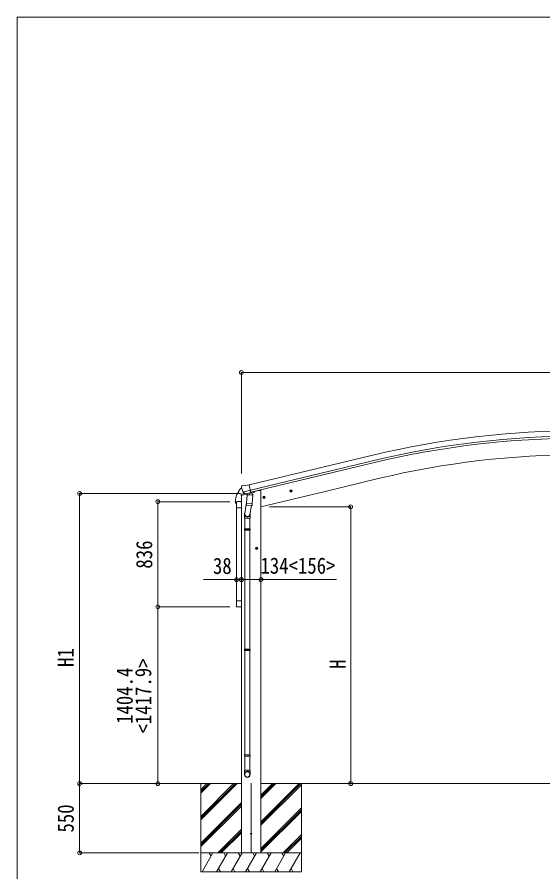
# Model space of a CAD drawing. Units: millimetres at full size, sheet at 1:30. Extents: x -8385 to 8479, y -5853 to 5787.
# Drawn here: x -8385 to -4203, y -1006 to 5787 of the extents above; entities that cross this region are included whole.
import ezdxf
from ezdxf.enums import TextEntityAlignment as Align

# ---------------------------------------------------------------- set-up
doc = ezdxf.new("R2010")
doc.units = ezdxf.units.MM
doc.header["$LTSCALE"] = 30
doc.header["$PDMODE"] = 32
doc.header["$PDSIZE"] = 30
for name, color, linetype, lineweight in [('0-0_0', 7, 'Continuous', 9), ('0-1_本体', 4, 'Continuous', 9), ('0-2_部品', 7, 'Continuous', 9), ('0-8_PARTS2', 2, 'Continuous', 9), ('0-A_寸法', 6, 'Continuous', 9), ('1-2_GLASS_SEAL', 7, 'Continuous', 9), ('1-A', 6, 'Continuous', 9), ('F-0_240', 7, 'Continuous', 9)]:
    doc.layers.add(name, color=color, linetype=linetype, lineweight=lineweight)
doc.styles.add('ＭＳ ゴシック', font='')
doc.styles.get('ＭＳ ゴシック').set_extended_font_data('MS Gothic')

msp = doc.modelspace()

# ---------------------------------------------------------------- linework, layer by layer
at = {"layer": '0-0_0'}
for p, q in [((-6601.82, -304.55), (-7103.49, -304.56)), ((-6924.27, -304.55), (-6924.27, -1004.55)), ((-6924.27, -565.28), (-6663.54, -304.55)), ((-6924.27, -579.42), (-6649.4, -304.55)), ((-6924.27, -593.56), (-6635.26, -304.55)), ((-6924.27, -381.43), (-6847.39, -304.55)), ((-6924.27, -367.29), (-6861.53, -304.55)), ((-6924.27, -353.15), (-6875.67, -304.55)), ((-6445.82, -607.33), (-6143.04, -304.55)), ((-6445.82, -621.47), (-6128.9, -304.55)), ((-6445.82, -423.48), (-6326.89, -304.55)), ((-6445.82, -409.34), (-6341.03, -304.55)), ((-6445.82, -395.2), (-6355.17, -304.55)), ((-6445.82, -635.61), (-6124.27, -314.07)), ((-6445.32, -304.55), (-1366.17, -304.55)), ((-6124.27, -304.55), (-6124.27, -1004.55)), ((-6924.27, -777.41), (-6601.82, -454.96)), ((-6924.27, -791.55), (-6601.82, -469.11)), ((-6924.27, -805.7), (-6601.82, -483.25)), ((-6445.82, -819.46), (-6124.27, -497.91)), ((-6445.82, -833.6), (-6124.27, -512.06)), ((-6445.82, -847.75), (-6124.27, -526.2)), ((-6789.28, -854.55), (-6601.82, -667.09)), ((-6775.14, -854.55), (-6601.82, -681.24)), ((-6760.99, -854.55), (-6601.82, -695.38)), ((-6268.78, -854.55), (-6124.27, -710.04)), ((-6254.64, -854.55), (-6124.27, -724.19)), ((-6240.49, -854.55), (-6124.27, -738.33)), ((-6124.27, -854.55), (-6924.27, -854.55)), ((-6913.98, -1004.55), (-6827.38, -854.55)), ((-6842.38, -880.53), (-6857.38, -854.55)), ((-6798.51, -1004.55), (-6711.91, -854.55)), ((-6726.91, -880.54), (-6741.91, -854.55)), ((-6683.04, -1004.55), (-6596.44, -854.55)), ((-6611.44, -880.53), (-6626.44, -854.55)), ((-6457.27, -854.55), (-6591.27, -854.55)), ((-6567.57, -1004.55), (-6480.97, -854.55)), ((-6495.97, -880.53), (-6510.97, -854.55)), ((-6452.1, -1004.55), (-6365.5, -854.55)), ((-6380.5, -880.53), (-6395.5, -854.55)), ((-6336.63, -1004.55), (-6250.03, -854.55)), ((-6280.03, -854.55), (-6265.03, -880.53)), ((-6221.16, -1004.55), (-6134.56, -854.55)), ((-6924.27, -1004.55), (-6124.27, -1004.55)), ((-6783.51, -978.57), (-6768.51, -1004.55)), ((-6668.04, -978.57), (-6653.04, -1004.55)), ((-6552.57, -978.57), (-6537.57, -1004.55)), ((-6437.1, -978.57), (-6422.1, -1004.55)), ((-6321.63, -978.57), (-6306.63, -1004.55)), ((-6206.16, -978.57), (-6191.16, -1004.55))]:
    msp.add_line(p, q, dxfattribs=at)
at = {"layer": '0-1_本体'}
for p, q in [((-5556.9, 2305.23), (-6540.15, 2069.17)), ((-5546.83, 2263.25), (-6530.07, 2027.19)), ((-5542.9, 2246.89), (-6526.15, 2010.85)), ((-5935.11, 2018), (-5512.32, 2119.51)), ((-6601.82, -854.55), (-6601.82, 1985.69)), ((-6466.32, 2024.83), (-6499.59, 2016.84)), ((-6445.82, 2024.83), (-6465.82, 2024.83)), ((-6445.82, -854.55), (-6445.82, 2024.83)), ((-6445.82, 1895.39), (-5935.11, 2018))]:
    msp.add_line(p, q, dxfattribs=at)
for radius in [7073, 7029.83, 7013, 6882]:
    msp.add_arc((-3905.75, -4572.34), radius, 76.5, 103.5, dxfattribs=at)
at = {"layer": '0-2_部品'}
for p, q in [((-6601.53, 2053.27), (-6601.25, 2052.12)), ((-6597.31, 2061.84), (-6601.17, 2055.55)), ((-6594.21, 2064.09), (-6581.03, 2067.25)), ((-6566.47, 2064.58), (-6579.73, 2067.28)), ((-6566.47, 2064.58), (-6540.54, 2070.81)), ((-6603.65, 1985.13), (-6560.83, 1995.4)), ((-6603.65, 1992.02), (-6603.65, 1985.13)), ((-6574.41, 2001.4), (-6601.35, 1994.93)), ((-6587.47, 2012.96), (-6529.97, 2026.77)), ((-6570.62, 1998.05), (-6587, 2012.54)), ((-6567.91, 1997.48), (-6560.39, 1999.29)), ((-6567.08, 1997.6), (-6565.55, 1997.96)), ((-6565.55, 1997.96), (-6528.84, 2006.78)), ((-6563.71, 1997.74), (-6563.76, 1997)), ((-6563, 1995.96), (-6537.19, 1989.52)), ((-6556.09, 1990.61), (-6560.76, 1923.77)), ((-6510.4, 1987.41), (-6556.09, 1990.61)), ((-6554.31, 1993.79), (-6554.54, 1990.5)), ((-6534.79, 2004.95), (-6535.82, 1990.35)), ((-6528.84, 2006.78), (-6527.31, 2007.14)), ((-6525.76, 2009.25), (-6524.82, 2009.18)), ((-6524.82, 2009.18), (-6511.5, 1993.87)), ((-6521.13, 2004.94), (-6502.93, 2009.31)), ((-6515.07, 1920.58), (-6510.4, 1987.41)), ((-6511.5, 1993.87), (-6511.95, 1987.52)), ((-6499.09, 2017.32), (-6499.09, 2014.17)), ((-6411.33, 1972.58), (-6430.77, 1967.91)), ((-6428.35, 1968.49), (-6426.22, 1975.69)), ((-6426.22, 1975.69), (-6418.92, 1977.44)), ((-6418.72, 1960.52), (-6423.38, 1979.97)), ((-6418.92, 1977.44), (-6413.75, 1971.99)), ((-6197.4, 2023.93), (-6216.85, 2019.27)), ((-6214.43, 2019.85), (-6212.3, 2027.04)), ((-6209.26, 2014.4), (-6214.43, 2019.85)), ((-6212.3, 2027.04), (-6205, 2028.8)), ((-6204.79, 2011.88), (-6209.46, 2031.32)), ((-6205, 2028.8), (-6199.83, 2023.35)), ((-6560.4, 1928.89), (-6574.94, 1841.03)), ((-6561.62, 1911.31), (-6560.75, 1923.77)), ((-6561.22, 1909.95), (-6561.23, 1909.95)), ((-6515.07, 1920.58), (-6560.76, 1923.77)), ((-6559.78, 1909.17), (-6518.08, 1906.25)), ((-6521.62, 1906.5), (-6534.24, 1831.7)), ((-6515.09, 1920.58), (-6515.97, 1907.88)), ((-6423.18, 1963.05), (-6428.35, 1968.49)), ((-6577.09, 1803.86), (-6577.09, 1838.22)), ((-6531.09, 1838.52), (-6531.09, 1803.86)), ((-6531.09, 1803.86), (-6577.09, 1803.86)), ((-6575.09, 1803.86), (-6575.09, 1721.21)), ((-6533.09, 1803.86), (-6533.09, 1721.21)), ((-6577.09, 1719.21), (-6576.09, 1721.21)), ((-6531.09, 1719.21), (-6577.09, 1719.21)), ((-6531.09, 1711.21), (-6577.09, 1711.21)), ((-6532.09, 1721.21), (-6576.09, 1721.21)), ((-6532.09, 1709.21), (-6576.09, 1709.21)), ((-6575.09, 1709.21), (-6575.09, 765.02)), ((-6533.09, 1709.21), (-6533.09, 765.02)), ((-6531.09, 1719.21), (-6532.09, 1721.21)), ((-6531.09, 1711.21), (-6532.09, 1709.21)), ((-6531.09, 1719.21), (-6531.09, 1711.21)), ((-6469.58, 1565.33), (-6489.58, 1565.33)), ((-6487.09, 1565.33), (-6483.34, 1571.83)), ((-6483.34, 1558.83), (-6487.09, 1565.33)), ((-6483.34, 1571.83), (-6475.83, 1571.83)), ((-6479.58, 1555.33), (-6479.58, 1575.33)), ((-6475.83, 1571.83), (-6472.08, 1565.33)), ((-6577.09, 763.02), (-6576.09, 765.02)), ((-6531.09, 763.02), (-6577.09, 763.02)), ((-6531.09, 755.02), (-6577.09, 755.02)), ((-6532.09, 765.02), (-6576.09, 765.02)), ((-6532.09, 753.02), (-6576.09, 753.02)), ((-6575.09, 753.02), (-6575.09, -75.17)), ((-6533.09, 753.02), (-6533.09, -75.17)), ((-6531.09, 763.02), (-6532.09, 765.02)), ((-6531.09, 755.02), (-6532.09, 753.02)), ((-6531.09, 763.02), (-6531.09, 755.02)), ((-6577.09, -77.17), (-6576.09, -75.17)), ((-6531.09, -77.17), (-6577.09, -77.17)), ((-6531.09, -85.17), (-6577.09, -85.17)), ((-6532.09, -75.17), (-6576.09, -75.17)), ((-6532.09, -87.17), (-6576.09, -87.17)), ((-6575.09, -87.17), (-6575.09, -197.17)), ((-6533.09, -87.17), (-6533.09, -197.17)), ((-6531.09, -77.17), (-6532.09, -75.17)), ((-6531.09, -85.17), (-6532.09, -87.17)), ((-6531.09, -77.17), (-6531.09, -85.17)), ((-6577.09, -231.31), (-6577.09, -197.17)), ((-6531.09, -197.17), (-6577.09, -197.17)), ((-6531.09, -231.31), (-6531.09, -197.17))]:
    msp.add_line(p, q, dxfattribs=at)
for points in [[(-6535.11, 2005.36), (-6525.39, 2007.69), (-6540.54, 2070.81)], [(-6587.74, 2013.54), (-6587.16, 2012.69), (-6587, 2012.54)], [(-6535.11, 2005.36), (-6535.35, 2005.2), (-6560.11, 1999.26), (-6560.39, 1999.29)], [(-6413.75, 1971.99), (-6415.88, 1964.8), (-6423.18, 1963.05)], [(-6199.83, 2023.35), (-6201.96, 2016.16), (-6209.26, 2014.4)], [(-6577.09, 1719.21), (-6577.09, 1711.21), (-6576.09, 1709.21)], [(-6472.08, 1565.33), (-6475.83, 1558.83), (-6483.34, 1558.83)], [(-6577.09, 763.02), (-6577.09, 755.02), (-6576.09, 753.02)], [(-6577.09, -77.17), (-6577.09, -85.17), (-6576.09, -87.17)]]:
    msp.add_lwpolyline(points, dxfattribs=at)
for centre, radius in [((-6421.05, 1970.24), 8.5), ((-6421.05, 1970.24), 7.7), ((-6421.05, 1970.24), 6.5), ((-6207.13, 2021.6), 8.5), ((-6207.13, 2021.6), 7.7), ((-6207.13, 2021.6), 6.5), ((-6479.58, 1565.33), 8.5), ((-6479.58, 1565.33), 7.7), ((-6479.58, 1565.33), 6.5)]:
    msp.add_circle(centre, radius, dxfattribs=at)
at = {"layer": '0-2_部品', "color": 4}
msp.add_circle((-6523.32, -704.55), 4.5, dxfattribs=at)
at = {"layer": '0-2_部品'}
for centre, radius, start, end in [((-6404.45, 2099.36), 202.4, 193.5, 205.09125), ((-6593.05, 2059.23), 5, 103.5, 148.5), ((-6580.33, 2064.34), 3, 78.5, 103.5), ((-6600.65, 1992.02), 3, 103.5, 180), ((-6567.19, 1998.08), 0.5, 248.23754, 283.5), ((-6564.21, 1997.77), 0.5, 356, 103.5), ((-6562.76, 1996.93), 1, 176, 256), ((-6536.84, 1990.49), 1.03, 250.03897, 351.96569), ((-6534.2, 2004.87), 0.604, 100.59842, 172.20595), ((-6527.43, 2007.63), 0.5, 283.5, 318.76246), ((-6504.09, 2014.17), 5, 283.5, 0), ((-6559.68, 1911.13), 1.95, 175.04017, 217.47766), ((-6559.64, 1911.16), 2, 217.40962, 266), ((-6517.94, 1908.25), 2, 266, 349.46843), ((-6547.09, 1838.22), 30, 177.45142, 180)]:
    msp.add_arc(centre, radius, start, end, dxfattribs=at)
for centre, major_axis, ratio, start_param, end_param in [((-6598.61, 2053.98), (-1.57, -2.57), 0.99628, 4.712389, 5.4996506), ((-6568.63, 2000.3), (-0.73, -2.92), 0.997631, 5.8041905, 6.6006116), ((-6568.58, 2000.53), (2.63, 3.16), 0.650902, 4.0958226, 4.1686332), ((-6568.61, 2000.4), (-0.73, -2.92), 0.997631, 0.3902369, 0.4789948), ((-6554.09, 1838.52), (23, 0), 0.996195, 2.5560258, 6.5663028), ((-6554.09, 1838.52), (21, 0), 0.996195, 2.9349147, 5.9512394), ((-6554.09, -229.57), (-23, 0), 0.996195, 3.1415927, 6.2831853), ((-6554.09, -231.31), (-23, 0), 0.996195, 3.1415927, 6.2831853), ((-6554.09, -231.31), (0, -23.43), 0.981806, 4.712389, 7.8539816)]:
    msp.add_ellipse(centre, major_axis=major_axis, ratio=ratio, start_param=start_param, end_param=end_param, dxfattribs=at)
msp.add_ellipse((-6554.09, -231.31), major_axis=(21, 0), ratio=0.996195, dxfattribs=at)
at = {"layer": '0-8_PARTS2'}
msp.add_line((-6523.32, -302.05), (-6523.32, -857.05), dxfattribs=at)
at = {"layer": '0-A_寸法'}
for p, q in [((-6601.82, 2962.35), (-6601.82, 2160.01)), ((-6601.82, 2962.35), (-1209.8, 2962.35)), ((-7888.1, 2001.65), (-6609.27, 2001.65)), ((-7888.1, -304.56), (-7888.1, 2001.65)), ((-7265.67, 1935.81), (-7265.67, 1099.81)), ((-5732.09, 1895.43), (-6377.21, 1895.43)), ((-5732.09, -304.56), (-5732.09, 1895.43)), ((-6445.82, 1316.7), (-6601.82, 1316.7)), ((-6445.82, 1316.7), (-5845.82, 1316.7)), ((-7888.1, -304.56), (-6939.08, -304.56)), ((-7888.1, -304.56), (-6941.83, -304.56)), ((-7888.1, -304.56), (-7888.1, -854.55)), ((-7254.39, -304.56), (-6941.83, -304.56)), ((-7888.1, -854.55), (-6940.11, -854.55))]:
    msp.add_line(p, q, dxfattribs=at)
for p in [(-6601.82, 2962.35), (-7888.1, 2001.65), (-5732.09, 1895.43), (-6601.82, 1316.7), (-6445.82, 1316.7), (-7888.1, -304.56), (-5732.09, -304.56), (-7888.1, -854.55)]:
    msp.add_point(p, dxfattribs=at)
at = {"layer": '1-2_GLASS_SEAL'}
for p, q in [((-6648.32, 1935.9), (-6648.32, 1924.14)), ((-6647.82, 1923.64), (-6641.56, 1923.64)), ((-6641.06, 1930.91), (-6641.06, 1924.14)), ((-6640.82, 1887.41), (-6640.82, 1931.11)), ((-6635.32, 1936.61), (-6606.32, 1936.61)), ((-6635.06, 1936.91), (-6601.82, 1936.91)), ((-6600.82, 1931.11), (-6600.82, 1887.41)), ((-6600.82, 1887.41), (-6640.82, 1887.41)), ((-6640.82, 1148.41), (-6640.82, 1104.71)), ((-6635.32, 1099.21), (-6606.32, 1099.21))]:
    msp.add_line(p, q, dxfattribs=at)
at = {"layer": '1-2_GLASS_SEAL', "color": 4}
for p, q in [((-6639.82, 1887.41), (-6639.82, 1148.41)), ((-6601.82, 1887.41), (-6601.82, 1756.35)), ((-6601.82, 1148.41), (-6601.82, 1756.35))]:
    msp.add_line(p, q, dxfattribs=at)
at = {"layer": '1-2_GLASS_SEAL'}
msp.add_lwpolyline([(-6600.82, 1104.71), (-6600.82, 1148.41), (-6640.82, 1148.41)], dxfattribs=at)
for centre, radius, start, end in [((-6496.07, 1935.9), 152.26, 135.14293, 180), ((-6599.58, 2037.92), 6.95, 95.39711, 129.45641), ((-6647.82, 1924.14), 0.5, 180, 270), ((-6641.56, 1924.14), 0.5, 270, 0), ((-6635.06, 1930.91), 6, 90, 180), ((-6635.32, 1931.11), 5.5, 90, 180), ((-6606.32, 1931.11), 5.5, 0, 90), ((-6635.32, 1104.71), 5.5, 180, 270), ((-6606.32, 1104.71), 5.5, 270, 0)]:
    msp.add_arc(centre, radius, start, end, dxfattribs=at)
at = {"layer": '1-A'}
for p, q in [((-7265.67, 1935.81), (-6692.14, 1935.81)), ((-6601.9, 1316.7), (-6901.9, 1316.7)), ((-6601.9, 1316.7), (-6639.92, 1316.7)), ((-7265.67, -304.56), (-7265.67, 1099.81)), ((-7265.67, 1099.81), (-6692.14, 1099.81)), ((-7265.67, -304.56), (-6692.14, -304.56))]:
    msp.add_line(p, q, dxfattribs=at)
for p in [(-7265.67, 1935.81), (-6639.92, 1316.7), (-6601.9, 1316.7), (-7265.67, 1099.81), (-7265.67, -304.56)]:
    msp.add_point(p, dxfattribs=at)
at = {"layer": 'F-0_240', "color": 5}
for q in [(-8385.45, -5852.66), (8054.55, 5787.34)]:
    msp.add_line((-8385.45, 5787.34), q, dxfattribs=at)

# ---------------------------------------------------------------- texts
at = {"layer": '0-A_寸法', "color": 7, "style": 'ＭＳ ゴシック', "width": 0.85}
msp.add_text('134<156>', height=129, dxfattribs=at).set_placement((-6449.82, 1324.7), align=Align.BOTTOM_LEFT)
for s, p in [('H1', (-7896.1, 622.55)), ('H', (-5732.09, 607.44)), ('550', (-7896.1, -693.55))]:
    msp.add_text(s, height=129, rotation=90, dxfattribs=at).set_placement(p, align=Align.BOTTOM_LEFT)
at = {"layer": '1-A', "color": 7, "style": 'ＭＳ ゴシック', "width": 0.85}
for s, p in [('836', (-7271.67, 1403.81)), ('<1417.9>', (-7279.55, 93.63)), ('1404.4', (-7427.12, 169.63))]:
    msp.add_text(s, height=129, rotation=90, dxfattribs=at).set_placement(p, align=Align.BOTTOM_LEFT)
msp.add_text('38', height=129, dxfattribs=at).set_placement((-6827.9, 1322.7), align=Align.BOTTOM_LEFT)

doc.saveas('drawing.dxf')
